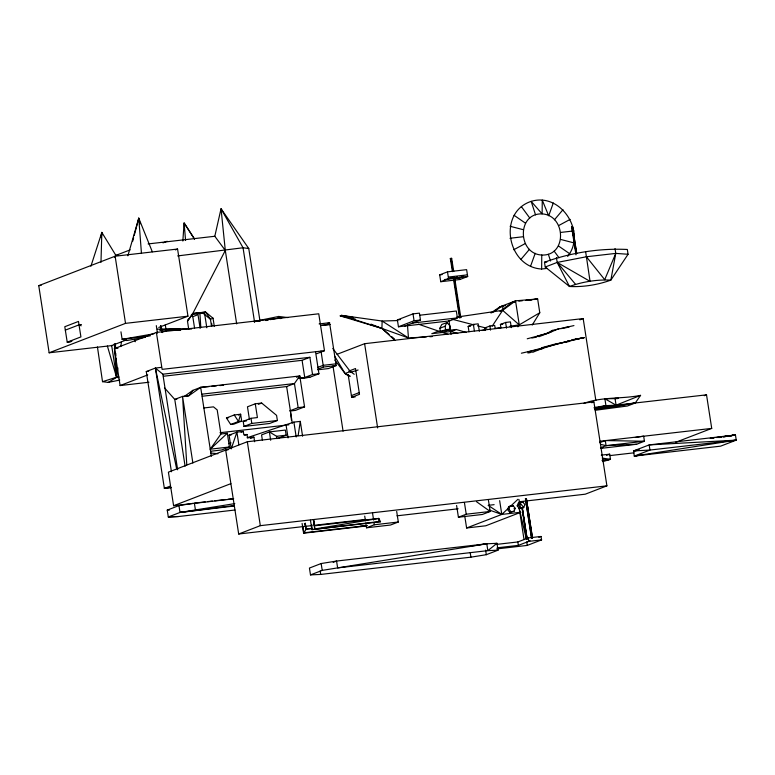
<?xml version="1.0" encoding="UTF-8"?>
<svg xmlns="http://www.w3.org/2000/svg" width="775" height="775" viewBox="0 0 775 775"><rect width="100%" height="100%" fill="white"/><g stroke="black" fill="none" stroke-linecap="round" stroke-linejoin="round"><path stroke-width="1.16" d="M547.179 268.382L541.638 269.022L541.764 255.033C517.623 253.861 516.702 212.989 542.132 213.89C566.157 215.314 567.29 256.234 541.764 255.033M541.638 269.022C507.208 267.152 497.259 212.457 531.166 201.374C561.207 192.064 586.82 232.616 567.639 256.428M100.973 262.318L101.835 232.422L115.872 255.382L118.255 255.111M394.921 340.409L381.91 328.416L382.143 321.034L341.523 315.386L340.235 315.89L381.91 328.416L408.464 337.968L426.289 336.931M310.446 520.219L311.899 529.635L378.655 521.614L378.81 518.427L314.543 525.808L313.604 520.161M182.842 241.025L184.111 222.968L194.457 238.894M299.479 378.336L299.77 375.962L200.677 387.355L192.868 390.358L184.082 396.597M97.437 346.948L102.523 381.668L108.238 382.404L116.589 377.377L117.887 367.902M120.803 346.599L121.442 341.862M298.152 435.589L300.293 421.377L293.89 422.113L247.128 437.73M615.021 248.591L615.767 253.396L610.845 280.124C597.767 284.861 583.372 287.167 569.47 286.488L545.232 267.017L544.486 262.221C570.681 252.727 599.482 248.107 627.324 249.472L628.06 254.268L610.845 280.124C596.944 279.436 582.548 281.751 569.47 286.488L557.186 262.415L556.44 257.61M100.924 237.121L101.835 232.422L102.319 234.757M236.675 323.902L225.302 250.432L214.811 236.268L221.04 208.737L248.756 248.513L259.945 320.792M132.728 241.209L133.629 237.76M134.24 235.455L138.764 218.192L152.307 251.788M127.875 255.789L138.764 218.192L140.023 223.878M90.898 266.242L101.835 232.422M287.787 317.585L278.777 316.452L278.215 318.05L270.339 319.649M530.584 266.164L535.205 253.328M553.311 202.972L548.69 215.799L542.258 200.105L542.132 213.89L531.166 201.374L535.544 214.849M507.557 509.553L508.72 506.618L513.205 505.755L515.22 508.323L514.058 511.258L509.572 512.13L507.557 509.553L508.855 509.059L510.018 506.123M517.196 505.842L518.359 502.907L519.667 502.403L522.854 502.035L524.869 504.603L523.706 507.538L522.398 508.051L519.211 508.41L517.196 505.842L518.504 505.339L519.667 502.403L523.706 507.538L519.211 508.41L524.036 539.584M188.393 319.009L187.482 321.208L192.82 313.623L205.588 312.151L210.442 319.271L211.507 326.149M628.06 254.268L615.767 253.396L604.713 279.678L586.413 256.767L585.667 251.962M440.403 331.7L439.861 328.242L441.711 324.541L446.923 322.536L449.858 325.684L450.401 329.142L445.179 331.148M441.44 331.293L445.615 329.685L445.082 326.227L446.923 322.536M188.722 329.23L187.463 321.073L192.801 313.488L225.302 250.432L221.04 208.737L243.05 247.767L254.607 322.429M532.202 325.083L539.778 312.742L537.656 298.976L515.54 300.826L499.904 306.852L491.185 312.771M492.193 326.178L502.646 310.339L515.54 300.826L519.26 324.87L517.913 326.817M305.292 523.115L306.212 529.025L303.858 533.171L366.498 525.973M583.875 403.387C601.913 396.597 621.879 399.154 640.586 395.357L635.277 402.971L627.45 405.993L595.278 410.275L635.277 402.971L594.658 409.278M220.923 433.99L227.317 433.254L229.448 446.981L210.248 449.19L220.923 433.99L217.194 409.917L213.483 406.856L203.864 407.96M290.112 411.012L295.449 410.392L304.565 406.885L299.77 375.962L294.432 383.548L286.634 386.551L202.246 396.248M192.868 390.358L188.964 395.667L186.736 396.529M114.429 257.184L115.872 255.382L130.2 249.86M520.897 259.451L529.441 249.347M554.454 219.78L562.989 209.676M573.946 325.587L552.342 330.412L550.492 332.262L539.003 336.679L537.724 336.021L527.232 338.782M508.613 508.032L501.793 514.426L466.608 527.978L464.758 516.043M510.318 506.433L517.981 499.255M210.248 449.19L227.317 433.254M500.03 311.337L512.934 301.833L515.288 301.562M209.085 386.58L200.677 387.355L188.964 395.667L182.561 396.403L174.763 399.406L164.513 387.868M493.791 311.763L502.52 305.854L503.043 309.215M509.969 326.236L519.26 324.87L539.778 312.742M552.342 330.412L546.123 333.831L537.724 336.021L550.492 332.262L558.756 328.658M513.738 249.744L525.217 243.573M558.678 225.554L570.148 219.383M575.186 339.169L584.166 337.648C562.979 341.639 542.5 348.547 521.391 353.206M640.586 395.357L616.077 405.18L594.628 409.006M126.189 339.993L111.59 345.611L49.145 352.79L38.75 285.646L115.126 256.215L177.572 249.037L187.967 316.181L158.768 327.438M162.992 242.856L167.167 241.248M175.324 249.899L177.572 249.037M65.323 330.131L79.05 324.851L81.152 325.839M49.145 352.79L125.521 323.359L187.967 316.181M194.573 328.154L192.791 316.694L198.013 314.679L200.144 328.435M205.588 312.151L202.982 313.158L191.367 314.495M148.974 382.24L120.106 385.562L114.39 348.634L156.395 332.436L318.757 313.788L324.473 350.717L316.743 353.7M102.523 381.668L118.769 376.534M171.43 487.582L164.358 488.395L146.272 371.564L155.388 368.057L161.394 367.36M120.106 385.562L147.744 374.906M439.687 274.863L447.495 271.851L466.627 269.652L467.693 276.501L459.885 279.513L440.752 281.713L439.687 274.863L442.079 274.582M327.331 323.592L329.569 322.729L336.205 365.567L328.377 368.58L317.924 369.782M440.752 281.713L448.551 278.7L467.693 276.501M457.56 276.898L455.836 277.566L459.459 277.818L463.789 276.152M419.827 315.212L456.32 311.017L457.386 317.895L449.587 320.898L398.447 326.779L397.381 319.901L413.007 313.875L419.411 313.139L420.476 320.017L404.841 326.043M163.418 376.243L302.085 360.317L309.884 357.304L312.548 374.499L304.74 377.502L300.099 378.035M545.232 267.017L557.186 262.415L586.413 256.767L615.767 253.396M398.447 326.779L414.073 320.753L420.476 320.017M337.028 354.32L364.608 343.693L583.178 318.573L595.849 400.452M317.576 367.476L323.214 365.316L335.982 363.843M296.428 377.251L299.77 375.962M317.837 369.191L323.427 367.03L336.205 365.567M299.043 378.51L309.835 377.27L318.942 373.763L315.57 351.986M439.861 328.242L445.082 326.227M255.275 403.794L257.407 417.56L251.003 418.297L243.195 421.309L243.989 426.444L269.564 423.499L277.373 420.496L276.578 415.361L261.669 403.058L255.275 403.794L247.467 406.807L249.424 419.42M258.327 404.356L261.669 403.058M500.902 311.007L502.646 310.339L519.26 324.87M226.445 417.967L234.244 414.964L240.647 414.228L241.713 421.106L233.905 424.119L230.698 424.487L226.445 417.967L228.577 417.725M456.194 329.491L436.993 331.69L431.791 333.696L450.992 331.497L456.194 329.491L466.424 332.494M348.789 371.118L355.502 368.532L359.493 394.31L351.666 397.323L348.14 374.461M334.877 360.123L345.088 373.531L350.31 371.516L354.233 374.286M469.001 331.778L468.168 326.401L473.37 324.396L478.185 323.843L479.347 331.361M238.419 415.08L240.647 414.228L238.497 421.474L230.698 424.487M350.184 372.426L358.098 370.004M495.177 328.532L494.702 325.432L489.887 325.984L484.685 327.99L485.005 330.063M500.941 327.883L500.408 324.444L505.61 322.439L510.415 321.887L511.306 327.622M243.989 426.444L251.798 423.431L277.373 420.496M290.063 410.74L298.162 407.621L304.565 406.885M238.855 444.734L236.908 432.15L231.231 448.89L229.1 435.153L236.908 432.15L243.311 431.413L243.834 434.843L247.022 434.475L247.554 437.894L253.919 437.168L254.636 441.75M241.083 432.276L243.311 431.413M244.793 435.327L247.022 434.475M351.404 395.618L359.232 392.596M250.577 438.456L253.919 437.168M229.448 446.981L221.64 449.984L210.839 451.234M519.298 501.764L585.261 494.188L606.903 485.847L593.902 401.915L247.332 441.74L168.407 472.159L173.6 505.726L233.701 498.819M579.865 319.852L583.178 318.573M278.361 438.214L286.159 435.201L285.365 430.067L269.38 431.907L261.572 434.911L262.405 440.278M170.432 486.051L164.358 488.395L170.965 487.33M173.6 505.726L230.882 483.648M234.98 510.008L178.473 516.538L168.311 516.993L167.235 510.115L178.957 505.6L193.178 503.314M234.806 503.605L180.013 512.449L168.291 516.964L178.502 516.499M228.092 449.8L225.69 450.081L238.681 534.004L260.323 525.663L606.903 485.847M591.742 402.748L593.902 401.915M704.281 395.696L706.529 394.833L711.721 428.401L675.781 442.254M365.8 523.106L366.527 527.785L374.344 524.772L398.321 522.011L396.684 511.442M599.685 442.709L605.285 440.558L644.442 441.246L643.657 436.141L635.364 437.478M398.321 522.011L390.503 525.024L366.527 527.785M600.48 447.814L606.069 445.654L644.442 441.246L636.614 444.269L600.644 448.396M321.16 563.532L309.438 568.046L310.494 574.895L320.705 574.43L470.919 557.167L486.312 554.697L498.034 550.173L496.978 543.323L486.787 543.788L336.573 561.052L321.16 563.532L322.216 570.381L310.494 574.895M606.554 455.39L609.692 454.179L610.487 459.323L602.863 461.609M333.182 562.359L336.573 561.052L337.629 567.901L487.843 550.637L498.034 550.173M456.601 505.474L458.412 517.225L466.23 514.212L490.178 511.461L488.357 499.71M736.25 440.132L634.318 456.068L649.954 450.052L736.25 440.132L735.456 434.998L649.15 444.908L633.524 450.934L634.318 456.068L720.614 446.158L736.25 440.132L649.15 444.908L649.954 450.052L633.524 450.934L639.133 449.432M513.205 505.755L508.72 506.618M521.546 502.539L522.854 502.035M513.922 508.826L515.22 508.323M509.572 512.13L514.058 511.258M519.87 512.643L485.78 525.779L466.608 527.978M496.601 544.389L517.826 541.958L528.25 537.937L541.047 536.465L541.58 539.894L527.252 545.416L496.727 548.923M530.023 540.717L526.719 541.987L527.252 545.416M538.848 537.317L541.047 536.465M497.133 547.818L518.359 545.377L528.783 541.357L541.58 539.894M532.628 352.373C547.809 345.66 563.716 342.492 579.71 338.578L571.824 339.76M228.799 443.668L231.086 442.922M600.518 448.095L602.795 447.524M505.426 305.505L499.904 306.852L503.363 306.29M594.328 408.386L605.943 405.635L616.077 405.18L706.529 394.833M452.435 271.657L450.314 258.54L450.914 258.404L452.939 271.463M525.45 498.712L531.572 538.257L525.45 498.712L526.332 498.567L532.512 538.15L526.332 498.567L525.508 498.751M526.39 498.606L532.125 538.238M575.99 254.859L571.582 226.823L572.551 226.707L576.707 253.541M571.65 226.862L572.551 226.707M71.92 341.116L67.222 342.182L64.79 326.711L78.478 321.431L80.92 336.902L67.222 342.182L70.816 341.765M571.582 226.823L572.463 226.668L576.619 253.502M253.677 321.567L278.777 316.452M265.844 320.569L268.092 320.114M108.238 382.404L119.757 380.079M636.934 450.285L633.524 450.934L637.118 450.527M531.95 337.997L536.658 337.115M560.935 328.619L568.976 327.147L565.401 327.418M579.671 338.462L584.166 337.648M153.934 333.773L122.121 339.343L120.958 331.816M145.584 337.251L126.742 340.545L122.121 339.343L150.311 335.827M634.318 456.068L642.63 454.605M602.34 460.728L610.487 459.323L602.252 458.112M313.342 519.531L314.805 528.947L378.81 518.427L380.525 521.749L311.899 529.635L311.841 524.849M481.963 330.489L485.508 329.918M494.586 543.653L496.978 543.323L487.843 550.637L486.787 543.788L322.216 570.381M594.096 407.543L605.943 405.635L604.878 398.757L617.656 398.582M178.957 505.6L180.013 512.449L233.885 505.552M719.093 437.536L721.438 437.177M724.935 436.625L727.279 436.267M729.614 435.899L735.456 434.998L716.255 437.536M528.356 300.4L531.844 299.867M534.169 299.508L537.656 298.976L525.876 300.342M456.804 317.082L502.646 310.339M458.897 317.392L461.251 317.043M490.633 312.722L492.978 312.383M494.876 328.464L500.679 327.602M718.754 437.458L721.137 437.11M723.53 436.761L727.105 436.228M729.488 435.879L735.456 434.998L723.521 436.664M717.824 437.546L721.351 437.042M723.705 436.693L735.456 434.998M471.268 545.997L474.843 545.493M477.235 545.154L486.787 543.788M711.595 438.33L713.978 438.001M717.563 437.497L721.137 436.993M710.249 438.34L713.852 437.856M527.823 352.954L530.226 352.664M180.032 512.478L234.04 506.046M148.102 243.931L214.811 236.268M177.659 255.915L243.05 247.767L248.756 248.513M38.75 285.646L41.152 285.374M509.989 238.254L522.98 236.763M560.916 232.403L573.907 230.911M451.689 262.076L451.137 258.511L451.718 258.385L450.314 258.54M448.454 277.033L467.034 274.902M453.724 277.808L449.5 278.293L459.459 277.818L444.366 279.552M79.011 324.861L81.453 324.57M192.801 313.488L205.569 312.015L213.047 318.263L210.442 319.271L202.982 313.158L192.82 313.623M319.126 323.931L329.569 322.729M518.814 301.155L522.35 300.748M114.39 348.634L118.003 348.217M329.879 324.434L320.588 325.5L329.84 324.473M397.381 319.901L400.578 319.532M412.649 323.039L457.386 317.895M468.168 326.401L470.57 326.13M445.615 329.685L450.401 329.142M500.408 324.444L502.81 324.163M324.473 350.717L162.12 369.365L156.395 332.436M146.272 371.564L148.674 371.293M171.44 471.772L155.388 368.057L162.857 374.199L309.884 357.304M312.548 374.499L318.942 373.763M201.733 394.194L294.432 383.548L298.162 407.621M176.894 399.164L174.763 399.406L185.099 466.23M351.666 397.323L355.144 396.926M241.713 421.106L238.497 421.474L234.244 414.964M243.195 421.309L246.402 420.941M219.993 432.721L288.92 424.797M229.1 435.153L231.241 434.911M270.678 440.268L269.38 431.907L276.578 436.306L286.159 435.201M599.928 441.246L711.721 428.401M601.284 455.148L609.692 454.179M205.181 501.88L194.37 503.12L195.426 509.969M207.584 501.599L212.389 501.047M214.801 500.776L225.612 499.536M228.015 499.255L232.82 498.703M609.964 455.593L633.998 452.823M602.078 460.282L610.487 459.323M238.681 534.004L311.831 525.605M314.233 525.324L365.8 519.405M396.974 515.821L458.141 508.788M488.124 505.348L494.121 504.661M304.41 523.571L306.212 529.025L312.16 528.347M367.427 525.508L303.558 532.851L302.105 523.435M521.333 508.167L519.211 508.41L526.322 539.003M458.412 517.225L482.36 514.474L490.178 511.461L476.48 501.677M520.965 512.217L501.793 514.426L489.403 510.057M531.96 538.17L532.454 538.112M299.111 378.287L309.835 377.27M211.488 386.357L216.293 385.921M219.897 385.582L223.5 385.252M258.104 321.208L260.313 321.024M544.486 262.221L546.869 262.076M429.854 336.718L432.227 336.582M159.757 329.801L179.674 328.716L191.638 328.997M306.212 529.025L312.238 528.715M360.443 526.206L366.468 525.896M600.683 444.356L606.069 445.654L636.614 444.269M167.235 510.115L169.502 510.018M397.594 320.569L382.143 321.034L408.464 337.968L407.466 324.996M180.1 330.063L159.824 330.014M157.267 329.172L179.674 328.716L176.564 330.15L180.129 330.315M512.934 301.833L514.968 301.833M618.557 398.311L615.011 398.302L616.077 405.18L604.878 398.757M281.703 318.157L278.215 318.05L280.424 318.603M378.655 521.614L380.525 521.749M210.771 453.036L217.911 453.753M531.514 352.247L528.172 351.86L543.314 348.411L541.551 347.772L555.51 343.935L569.189 341.484L567.968 340.651M107.386 346.028L116.589 377.377L118.837 377.667M342.618 316.258L340.235 315.89L355.338 319.087M389.079 334.451L381.91 328.416L341.523 315.386L353.41 317.469M341.523 315.386L353.061 318.283M510.105 226.281L523.057 229.642M560.838 239.485L573.781 242.846M452.048 319.193L474.038 324.928M477.507 325.829L486.758 328.242M450.992 331.497L457.812 333.502M418.413 324.173L447.843 334.306M370.983 324.153L381.91 328.416M334.519 355.967L345.088 373.531L350.387 376.282M488.918 505.842L501.793 514.426L499.662 500.66M514.067 215.305L525.382 223.123M558.513 246.004L569.828 253.822M345.088 373.531L349.021 376.301M391.762 336.708L394.456 338.966M575.438 284.192L557.186 262.415L590.046 281.364L586.413 256.767M518.504 505.339L520.519 507.906L519.667 502.403M508.855 509.059L510.87 511.626M332.756 348.469L350.31 371.516M521.372 206.634L529.732 217.978M554.164 251.148L559.037 257.765M194.515 239.136L184.111 222.968L185.574 240.357M191.667 314.631L192.791 316.694M548.351 254.278L550.541 261.01M134.588 339.431L135.257 341.756M160.745 325.597L162.721 332.572M155.388 368.057L176.623 468.749M526.438 539.022L522.118 507.722L527.213 539.206L522.398 508.051M605.285 440.558L606.069 445.654M572.124 226.804L576.28 253.638M571.998 226.726L576.154 253.561M505.61 322.439L506.501 328.174M528.25 537.937L528.783 541.357M522.118 507.722L526.942 538.896M519.008 499.604L519.541 503.043M489.887 325.984L490.527 330.121M517.826 541.958L518.359 545.377M473.37 324.396L474.368 330.838M459.536 277.227L459.885 279.513M451.631 258.327L453.743 271.444M454.576 277.324L460.825 317.682M454.441 279.882L454.809 282.255M456.833 295.314L457.202 297.697M457.57 300.07L457.938 302.444M453.85 277.402L460.098 317.769M453.259 277.537L459.507 317.905M447.495 271.851L448.551 278.7M485.605 550.124L486.312 554.697M448.938 320.579L451.06 334.335M464.409 502.462L466.23 514.212M470.212 552.604L470.919 557.167M413.007 313.875L414.073 320.753M364.608 343.693L377.648 427.936M372.533 513.089L373.618 520.093M373.976 522.428L374.344 524.772M364.715 516.102L365.442 520.771M332.979 365.936L343.083 431.2M320.995 350.978L323.427 367.03M302.085 360.317L304.74 377.502M300.293 421.377L302.589 436.248M313.633 519.909L314.805 528.947M320.172 571.001L320.705 574.43M293.89 422.113L296.195 436.984M286.634 386.551L292.311 423.237M302.763 526.109L303.858 533.171L303.8 530.865M286.091 425.126L288.067 437.914M276.578 436.306L276.937 438.66M251.003 418.297L251.798 423.431M247.332 441.74L260.323 525.663M213.028 318.128L214.297 326.294M211.653 323.359L212.021 325.733M204.61 313.526L206.818 327.786M200.677 387.355L211.352 456.32M192.878 463.024L182.561 396.403L186.794 464.893M165.298 324.87L166.208 330.799M160.735 325.771L161.733 332.213M156.308 325.636L157.47 333.163M162.857 374.199L177.649 469.805M115.126 256.215L125.521 323.359M111.639 345.379L116.589 377.377L115.93 358.195M290.354 410.624L291.458 420.234M138.764 218.192L141.467 253.502M114.361 343.722L116.589 377.377M199.882 312.683L200.764 327.04M115.427 343.809L115.591 348.605M115.756 353.4L115.843 355.802"/></g></svg>
